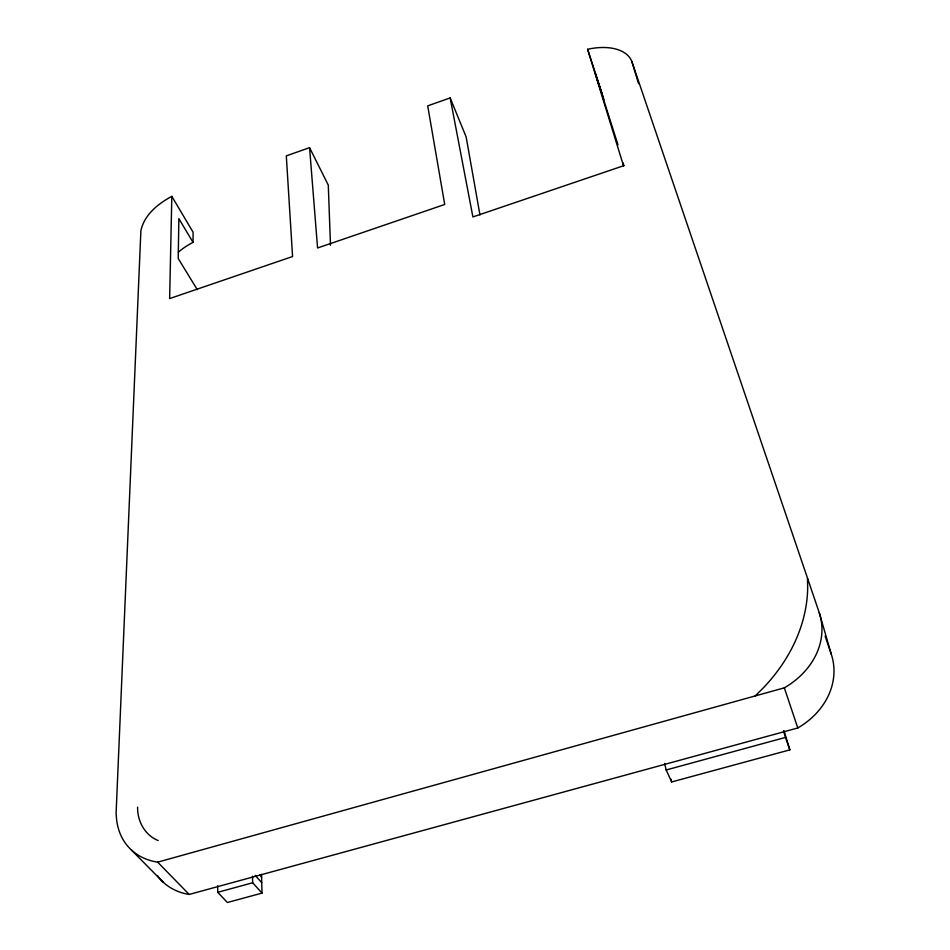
<?xml version="1.0" encoding="UTF-8"?>
<svg xmlns="http://www.w3.org/2000/svg" width="950" height="950" viewBox="0 0 950 950"><rect width="100%" height="100%" fill="white"/><g stroke="black" fill="none" stroke-linecap="round" stroke-linejoin="round"><path stroke-width="1.43" d="M178.41 252.13A42.964 24.938 -30 0 1 193.04 242.369L193.099 232.227L171.819 196.365C158.151 203.656 144.234 214.807 140.885 230.708L116.102 813.319L116.589 819.411A81.427 60.111 -43.8 0 0 157.664 862.149L189.181 894.437L797.786 727.973A74.872 62.902 -13.6 0 0 831.309 654.324L819.292 612.833L631.869 61.596A48.628 27.823 -20.6 0 0 587.622 49.293L623.509 165.775L472.898 216.933L450.169 97.921L427.702 105.866L444.719 204.476L317.573 247.974L309.569 147.654L286.306 155.871L292.576 256.524L169.646 298.573L171.819 196.365M755.214 695.934L763.871 687.325A173.909 139.258 -21.3 0 0 807.678 587.979L807.5 578.122M157.664 862.149L784.332 687.836A77.247 63.519 -14.8 0 0 819.292 612.833M217.74 892.311L252.664 882.776L262.01 893.107L227.394 902.5L217.74 892.311L217.692 885.732M666.164 769.975L785.484 737.414L789.83 749.871L671.674 781.945L666.164 769.975L664.632 763.467M158.187 840.56C144.946 835.299 137.239 821.049 137.607 807.168M131.349 849.941L163.21 882.182M255.194 875.389L261.713 882.645L262.01 893.107M259.908 874.938L261.606 877.159L261.713 882.645M197.291 289.691L178.22 258.507L178.861 218.607L193.04 242.369M309.569 147.654L328.284 185.084L330.481 245.231M450.169 97.921L466.165 137.002L479.964 215.009M825.134 636.084L831.309 654.324M784.332 687.836L797.786 727.973M603.856 99.572L595.472 73.934L617.963 144.816M623.806 165.704L622.891 162.913L623.758 165.739M587.622 49.293L600.899 90.013M601.326 91.378L602.585 95.475M631.869 61.596L638.59 83.671M784.142 731.001L789.83 749.871M783.536 730.93L785.484 737.414M670.997 779.083L671.674 781.945M261.511 874.297L261.606 877.159M252.498 876.209L252.664 882.776M189.181 894.437A79.04 59.731 -44.8 0 1 157.605 875.924"/></g></svg>
